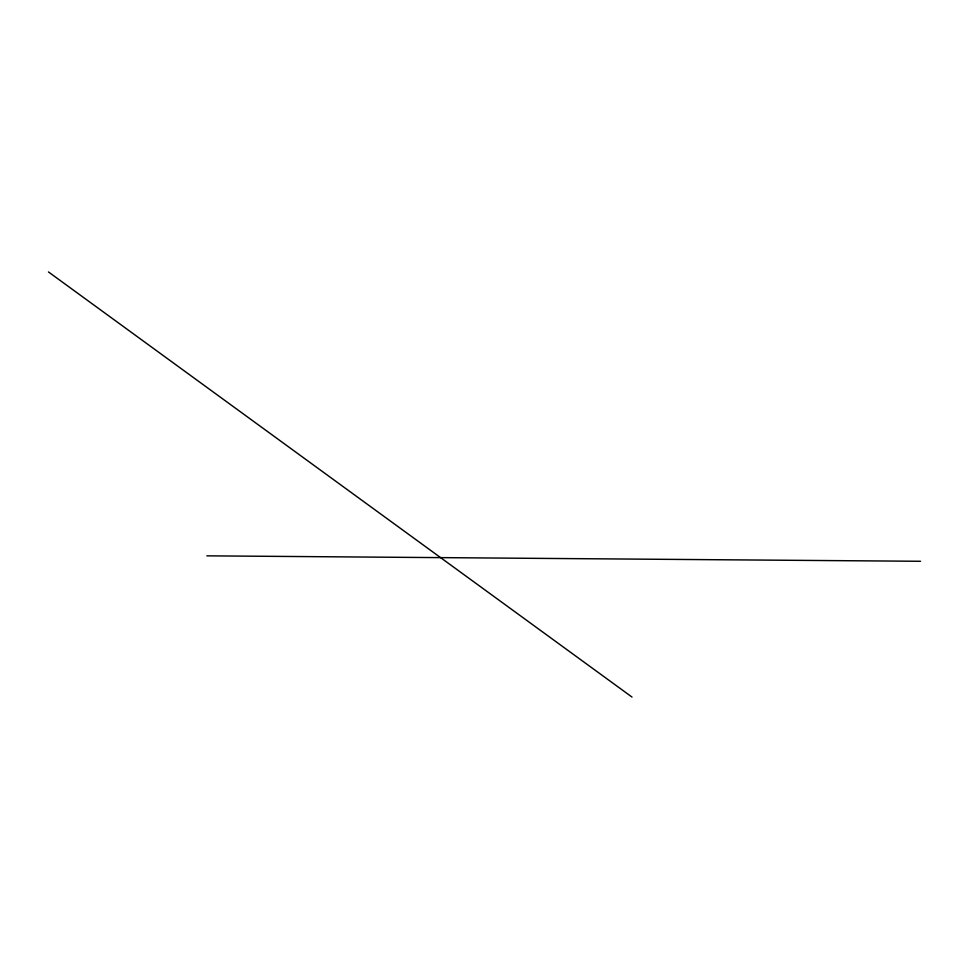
<?xml version="1.0" encoding="UTF-8"?>
<svg xmlns="http://www.w3.org/2000/svg" width="969" height="969" viewBox="0 0 969 969"><rect width="100%" height="100%" fill="white"/><g stroke="black" fill="none" stroke-linecap="round" stroke-linejoin="round"><path stroke-width="1.45" d="M206.857 555.843L920.55 561.281M48.45 271.938L631.994 697.062"/></g></svg>
